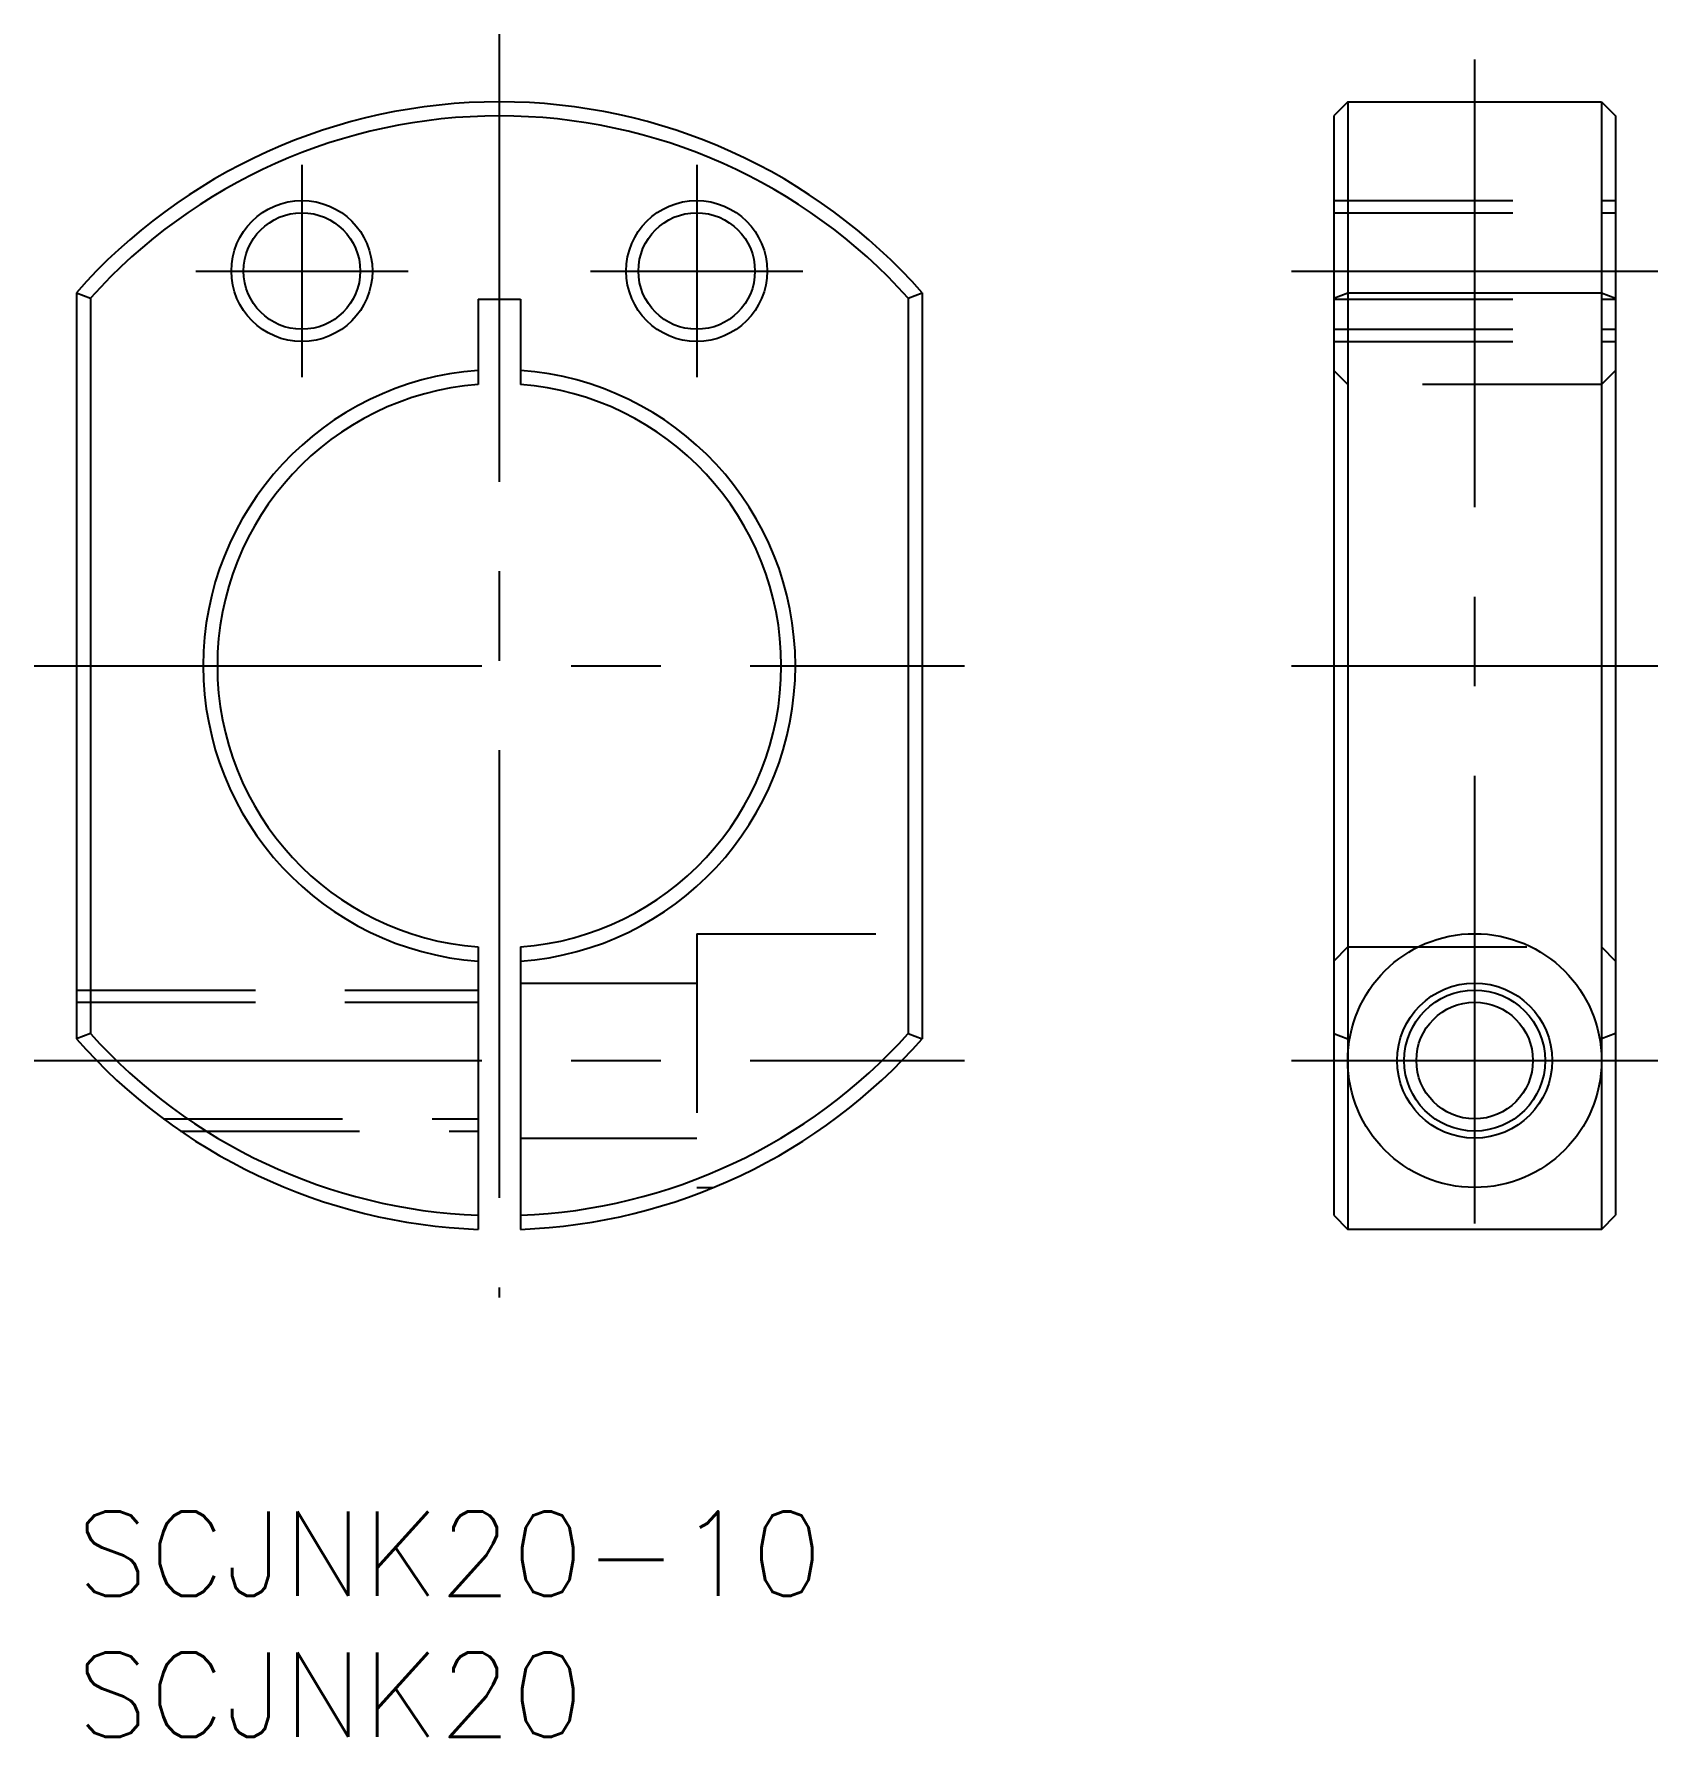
# Model space of a CAD drawing. Extents: x -1.5 to 56.1, y -8 to 52.4.
import ezdxf

# ---------------------------------------------------------------- set-up
doc = ezdxf.new("R2010")
doc.units = 0
doc.header["$LTSCALE"] = 0.5
doc.linetypes.add('CENTER', pattern=[50.8, 31.75, -6.35, 6.35, -6.35])
doc.linetypes.add('DASHED', pattern=[19.05, 12.7, -6.35])
for name, color, linetype in [('MSM_CENTER', 1, 'CENTER'), ('MSM_CONTINUOUS', 7, 'CONTINUOUS'), ('MSM_DASHED', 4, 'DASHED'), ('MSM_NARROW', 5, 'CONTINUOUS'), ('MSM_PART_NUMBER', 7, 'CONTINUOUS')]:
    doc.layers.add(name, color=color, linetype=linetype)
doc.styles.get("Standard").update_dxf_attribs({"font": 'txt.shx', "height": 3, "bigfont": 'bigfont.shx'})

# ---------------------------------------------------------------- blocks, each defined once
blk = doc.blocks.new('*U9')
at = {"layer": 'MSM_PART_NUMBER'}
blk.add_text('SCJNK20-10', height=3, dxfattribs=at).set_placement((0, -3))
blk = doc.blocks.new('*U10')
at = {"layer": 'MSM_PART_NUMBER'}
blk.add_text('SCJNK20', height=3, dxfattribs=at).set_placement((0, -8))

msp = doc.modelspace()

# ---------------------------------------------------------------- linework, layer by layer
at = {"layer": 'MSM_CENTER'}
for p, q in [((15, 52.389), (15, 7.583)), ((49.591, 51.486), (49.591, 8.486)), ((8, 47.75), (8, 40.222)), ((22, 47.75), (22, 40.222)), ((4.236, 43.986), (11.764, 43.986)), ((18.236, 43.986), (25.764, 43.986)), ((43.091, 43.986), (56.091, 43.986)), ((-1.5, 29.986), (31.5, 29.986)), ((43.091, 29.986), (56.091, 29.986)), ((-1.5, 15.986), (31.5, 15.986)), ((43.091, 15.986), (56.091, 15.986))]:
    msp.add_line(p, q, dxfattribs=at)
at = {"layer": 'MSM_CONTINUOUS'}
for p, q in [((45.091, 49.986), (44.591, 49.486)), ((45.091, 49.986), (54.091, 49.986)), ((45.091, 49.986), (45.091, 10)), ((54.091, 49.986), (54.591, 49.486)), ((54.091, 49.986), (54.091, 10)), ((44.591, 49.486), (44.591, 10.5)), ((54.591, 49.486), (54.591, 10.5)), ((0, 43.215), (0, 16.757)), ((0, 43.215), (0.5, 43.024)), ((0.5, 43.024), (0.5, 16.948)), ((14.25, 42.986), (15.75, 42.986)), ((14.25, 42.986), (14.25, 39.958)), ((15.75, 42.986), (15.75, 39.958)), ((29.5, 43.024), (30, 43.215)), ((29.5, 43.024), (29.5, 16.948)), ((30, 43.215), (30, 16.757)), ((44.591, 43.024), (45.091, 43.215)), ((45.091, 43.215), (54.091, 43.215)), ((54.091, 43.215), (54.591, 43.024)), ((14.25, 20.014), (14.25, 10)), ((15.75, 20.014), (15.75, 10)), ((0.5, 16.948), (0, 16.757)), ((29.5, 16.948), (30, 16.757)), ((44.591, 16.948), (45.091, 16.757)), ((54.591, 16.948), (54.091, 16.757)), ((45.158, 16.757), (45.091, 16.757)), ((54.091, 16.757), (54.025, 16.757)), ((44.591, 10.5), (45.091, 10)), ((54.091, 10), (54.591, 10.5)), ((54.091, 10), (45.091, 10))]:
    msp.add_line(p, q, dxfattribs=at)
for centre, radius in [((8, 43.986), 2.067), ((22, 43.986), 2.067), ((49.591, 15.986), 4.5), ((49.591, 15.986), 2.75), ((49.591, 15.986), 2.067)]:
    msp.add_circle(centre, radius, dxfattribs=at)
for radius, start, end in [(20, 41.40962, 138.59038), (19.5, 41.96189, 138.03811), (10.5, 94.09604, 265.90396), (10, 94.30122, 265.69878), (10.5, 274.09604, 85.90396), (10, 274.30122, 85.69878), (19.5, 221.96189, 267.79577), (19.5, 272.20423, 318.03811), (20, 221.40962, 267.8509), (20, 272.1491, 318.59038)]:
    msp.add_arc((15, 29.986), radius, start, end, dxfattribs=at)
at = {"layer": 'MSM_DASHED'}
for p, q in [((44.591, 46.486), (54.591, 46.486)), ((44.591, 46.053), (54.591, 46.053)), ((44.591, 42.986), (54.591, 42.986)), ((44.591, 41.919), (54.591, 41.919)), ((44.591, 41.486), (54.591, 41.486)), ((44.591, 40.459), (45.091, 39.958)), ((54.091, 39.958), (45.091, 39.958)), ((54.591, 40.459), (54.091, 39.958)), ((22, 20.486), (30, 20.486)), ((22, 20.486), (22, 11.486)), ((44.591, 19.513), (45.091, 20.014)), ((45.091, 20.014), (54.091, 20.014)), ((54.091, 20.014), (54.591, 19.513)), ((15.75, 18.736), (22, 18.736)), ((0, 18.486), (14.25, 18.486)), ((0, 18.053), (14.25, 18.053)), ((3.09, 13.919), (14.25, 13.919)), ((3.697, 13.486), (14.25, 13.486)), ((15.75, 13.236), (22, 13.236)), ((22, 11.486), (22.599, 11.486))]:
    msp.add_line(p, q, dxfattribs=at)
at = {"layer": 'MSM_NARROW'}
for centre in [(8, 43.986), (22, 43.986), (49.591, 15.986)]:
    msp.add_circle(centre, 2.5, dxfattribs=at)

# ---------------------------------------------------------------- block references
at = {"layer": 'MSM_CONTINUOUS'}
for name in ['*U9', '*U10']:
    msp.add_blockref(name, (0, 0), dxfattribs=at)

doc.saveas('drawing.dxf')
